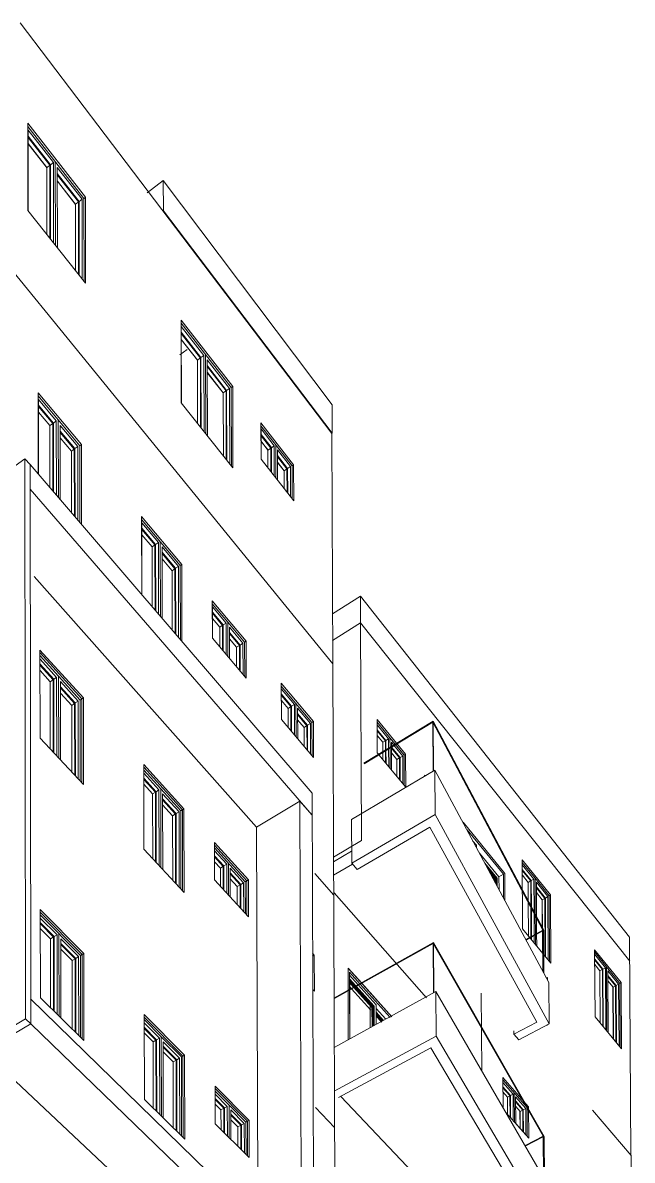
# Model space of a CAD drawing. Header units: metres. Extents: x -144 to 1000, y -717 to 29.
# Drawn here: x 14.23 to 16.448, y -554.755 to -550.615 of the extents above; entities that cross this region are included whole.
import ezdxf

# ---------------------------------------------------------------- set-up
doc = ezdxf.new("R2010")
doc.units = ezdxf.units.M
for name, color, linetype, lineweight in [('A-DOOR-FRAM', 1, 'Continuous', 9), ('A-DOOR-GLAZ', 1, 'Continuous', 9), ('A-FLOR', 2, 'Continuous', 9), ('A-FLOR-HRAL', 1, 'Continuous', 9), ('A-GLAZ', 1, 'Continuous', 9), ('A-WALL', 4, 'Continuous', 9)]:
    doc.layers.add(name, color=color, linetype=linetype, lineweight=lineweight)

msp = doc.modelspace()

# ---------------------------------------------------------------- linework, layer by layer
at = {"layer": 'A-DOOR-FRAM', "color": 253, "true_color": 0x9c9c9c}
for p, q in [((15.6928, -553.3533), (15.6929, -553.3573)), ((15.6951, -553.3561), (15.6928, -553.3533)), ((15.9845, -553.7111), (15.8329, -553.5251)), ((15.8473, -553.5521), (15.9798, -553.7145)), ((15.8812, -553.6087), (15.8687, -553.5934)), ((15.8813, -553.6169), (15.8812, -553.6087)), ((15.9632, -553.7239), (15.8922, -553.6371)), ((15.9119, -553.6739), (15.9568, -553.7287)), ((15.954, -553.7302), (15.9568, -553.7287)), ((15.9568, -553.7287), (15.9569, -553.7579)), ((15.9798, -553.7145), (15.9632, -553.7239)), ((15.9634, -553.77), (15.9632, -553.7239)), ((15.9798, -553.7145), (15.9803, -553.8013)), ((15.985, -553.8101), (15.9845, -553.7111)), ((15.4142, -554.1365), (15.4149, -554.3159)), ((15.4201, -554.3131), (15.4194, -554.1336)), ((15.4209, -554.3126), (15.4203, -554.1331)), ((15.4428, -554.1209), (15.5094, -554.1947)), ((15.5164, -554.1894), (15.4507, -554.1166)), ((15.4578, -554.114), (15.5678, -554.2361)), ((15.5737, -554.2332), (15.4639, -554.1111)), ((15.5167, -554.2601), (15.5164, -554.1894)), ((15.5094, -554.1947), (15.5066, -554.1963)), ((15.5094, -554.1947), (15.5097, -554.264)), ((15.5511, -554.2418), (15.5164, -554.2033)), ((15.5166, -554.2165), (15.5432, -554.246))]:
    msp.add_line(p, q, dxfattribs=at)
at = {"layer": 'A-DOOR-FRAM', "color": 9, "true_color": 0xbbbbbb}
for p, q in [((15.9485, -553.7334), (15.9349, -553.7168)), ((15.9485, -553.7334), (15.954, -553.7302)), ((15.9485, -553.7423), (15.9485, -553.7334)), ((15.4967, -554.2091), (15.4264, -554.1315)), ((15.5011, -554.1993), (15.4344, -554.1256)), ((15.4947, -554.2722), (15.4944, -554.1928)), ((15.5066, -554.1963), (15.5011, -554.1993)), ((15.5013, -554.2685), (15.5011, -554.1993)), ((15.5349, -554.2505), (15.5167, -554.2304)), ((15.5366, -554.2532), (15.5189, -554.2337))]:
    msp.add_line(p, q, dxfattribs=at)
at = {"layer": 'A-DOOR-FRAM'}
for p, q in [((15.4639, -554.1111), (15.414, -554.0557)), ((15.414, -554.0557), (15.4142, -554.1365)), ((15.4194, -554.1336), (15.4192, -554.0711)), ((15.4192, -554.0711), (15.4578, -554.114)), ((15.4507, -554.1166), (15.4192, -554.0816)), ((15.4203, -554.1331), (15.4201, -554.0958)), ((15.4201, -554.0958), (15.4428, -554.1209))]:
    msp.add_line(p, q, dxfattribs=at)
at = {"layer": 'A-DOOR-FRAM', "color": 251, "true_color": 0x525252}
for p, q in [((15.4344, -554.1256), (15.4203, -554.11)), ((15.4264, -554.1315), (15.4212, -554.1258))]:
    msp.add_line(p, q, dxfattribs=at)
at = {"layer": 'A-DOOR-GLAZ', "color": 253, "true_color": 0x9c9c9c}
for p, q in [((15.9197, -553.6883), (15.954, -553.7302)), ((15.9541, -553.7527), (15.954, -553.7302)), ((15.44, -554.1224), (15.5066, -554.1963)), ((15.5069, -554.2655), (15.5066, -554.1963)), ((15.5166, -554.2211), (15.5404, -554.2475))]:
    msp.add_line(p, q, dxfattribs=at)
at = {"layer": 'A-DOOR-GLAZ', "color": 9, "true_color": 0xbbbbbb}
for p, q in [((15.9513, -553.7318), (15.9273, -553.7026)), ((15.954, -553.7302), (15.9513, -553.7318)), ((15.9513, -553.7318), (15.9513, -553.7475)), ((15.5039, -554.1978), (15.4372, -554.124)), ((15.5066, -554.1963), (15.5039, -554.1978)), ((15.5041, -554.267), (15.5039, -554.1978)), ((15.5377, -554.249), (15.5166, -554.2258))]:
    msp.add_line(p, q, dxfattribs=at)
at = {"layer": 'A-DOOR-GLAZ'}
msp.add_line((15.4202, -554.1005), (15.44, -554.1224), dxfattribs=at)
at = {"layer": 'A-DOOR-GLAZ', "color": 251, "true_color": 0x525252}
msp.add_line((15.4372, -554.124), (15.4202, -554.1053), dxfattribs=at)
at = {"layer": 'A-FLOR', "lineweight": 9}
for p, q in [((15.3612, -553.6687), (15.4269, -553.6302)), ((15.4299, -553.6773), (15.3614, -553.7174))]:
    msp.add_line(p, q, dxfattribs=at)
at = {"layer": 'A-FLOR-HRAL'}
for p, q in [((15.4712, -553.3102), (15.7243, -553.1575)), ((15.7243, -553.1575), (16.1261, -553.9182)), ((15.7243, -553.1575), (15.7251, -553.3381)), ((16.1261, -553.9182), (16.1269, -554.0748)), ((15.3624, -554.1655), (15.7255, -553.9626)), ((15.7255, -553.9626), (16.1278, -554.6684)), ((15.7255, -553.9626), (15.7263, -554.1451)), ((16.1278, -554.6684), (16.1286, -554.8229))]:
    msp.add_line(p, q, dxfattribs=at)
at = {"layer": 'A-FLOR-HRAL', "color": 253, "true_color": 0x9c9c9c}
for p, q in [((15.4728, -553.3122), (15.7228, -553.1613)), ((15.7228, -553.1613), (15.7243, -553.1575)), ((15.7235, -553.339), (15.7228, -553.1613)), ((15.7228, -553.1613), (16.1225, -553.9177)), ((16.1225, -553.9177), (16.0607, -553.9517)), ((16.1233, -554.0681), (16.1225, -553.9177)), ((16.1225, -553.9177), (16.1261, -553.9182)), ((16.1261, -553.9182), (16.1225, -553.9202)), ((15.3625, -554.1681), (15.724, -553.9661)), ((15.724, -553.9661), (15.7255, -553.9626)), ((15.7247, -554.1459), (15.724, -553.9661)), ((15.724, -553.9661), (16.1242, -554.668)), ((16.1242, -554.668), (16.0581, -554.7016)), ((16.125, -554.8167), (16.1242, -554.668)), ((16.1242, -554.668), (16.1278, -554.6684)), ((16.1278, -554.6684), (16.1242, -554.6703))]:
    msp.add_line(p, q, dxfattribs=at)
at = {"layer": 'A-FLOR-HRAL', "color": 254, "true_color": 0xd8d8d8}
for p, q in [((16.1225, -553.9202), (16.0617, -553.9536)), ((16.1242, -554.6703), (16.0591, -554.7034))]:
    msp.add_line(p, q, dxfattribs=at)
at = {"layer": 'A-GLAZ', "lineweight": 9}
for p, q in [((14.2488, -550.9927), (14.453, -551.2549)), ((14.342, -551.1238), (14.2499, -551.0057)), ((14.2499, -551.0057), (14.2503, -551.3003)), ((14.25, -551.0279), (14.3313, -551.132)), ((14.3313, -551.132), (14.342, -551.1238)), ((14.3423, -551.4159), (14.342, -551.1238)), ((14.3494, -551.4246), (14.349, -551.1213)), ((14.3317, -551.4024), (14.3313, -551.132)), ((14.4461, -551.2574), (14.356, -551.1418)), ((14.356, -551.1418), (14.3564, -551.4334)), ((14.3561, -551.1638), (14.4355, -551.2655)), ((14.4355, -551.2655), (14.4461, -551.2574)), ((14.4359, -551.5332), (14.4355, -551.2655)), ((14.4465, -551.5466), (14.4461, -551.2574)), ((14.453, -551.2549), (14.4534, -551.5552)), ((14.8066, -551.7091), (14.9888, -551.9431)), ((14.8895, -551.8263), (14.8071, -551.7207)), ((14.8071, -551.7207), (14.8078, -551.9997)), ((14.8073, -551.7418), (14.879, -551.8337)), ((14.879, -551.8337), (14.8895, -551.8263)), ((14.8901, -552.103), (14.8895, -551.8263)), ((14.8957, -551.8235), (14.8964, -552.1109)), ((14.8797, -552.0899), (14.879, -551.8337)), ((14.9827, -551.946), (14.902, -551.8424)), ((14.902, -551.8424), (14.9027, -552.1188)), ((14.9021, -551.8633), (14.9723, -551.9532)), ((14.9723, -551.9532), (14.9827, -551.946)), ((14.973, -552.207), (14.9723, -551.9532)), ((14.9834, -552.2201), (14.9827, -551.946)), ((14.9888, -551.9431), (14.9896, -552.2278)), ((14.2862, -551.9735), (14.4378, -552.1544)), ((14.2873, -551.9864), (14.2876, -552.259)), ((14.3526, -552.0643), (14.2873, -551.9864)), ((14.2874, -552.007), (14.3419, -552.0719)), ((14.3526, -552.0643), (14.3419, -552.0719)), ((14.3422, -552.3227), (14.3419, -552.0719)), ((14.3529, -552.3351), (14.3526, -552.0643)), ((14.36, -552.3433), (14.3596, -552.0611)), ((14.3666, -552.081), (14.367, -552.3515)), ((14.4309, -552.1576), (14.3666, -552.081)), ((14.3667, -552.1014), (14.4203, -552.1651)), ((15.0972, -552.0824), (15.2102, -552.2275)), ((15.1453, -552.1547), (15.0975, -552.0933)), ((15.0975, -552.0933), (15.0978, -552.2044)), ((15.0976, -552.1137), (15.135, -552.1616)), ((14.4309, -552.1576), (14.4203, -552.1651)), ((14.4313, -552.4264), (14.4309, -552.1576)), ((14.4378, -552.1544), (14.4382, -552.4345)), ((15.135, -552.1617), (15.1453, -552.1547)), ((15.1353, -552.252), (15.135, -552.1616)), ((15.1456, -552.2652), (15.1453, -552.1547)), ((15.1516, -552.2727), (15.1512, -552.1517)), ((14.4206, -552.414), (14.4203, -552.1651)), ((15.2044, -552.2305), (15.1572, -552.1699)), ((15.1572, -552.1699), (15.1575, -552.2803)), ((15.1573, -552.1902), (15.1941, -552.2374)), ((15.1941, -552.2374), (15.2044, -552.2305)), ((15.1944, -552.3272), (15.1941, -552.2374)), ((15.2047, -552.3403), (15.2044, -552.2305)), ((15.2102, -552.2275), (15.2106, -552.3478)), ((14.663, -552.423), (14.8034, -552.5905)), ((14.6637, -552.435), (14.6642, -552.6978)), ((14.7243, -552.5072), (14.6637, -552.435)), ((14.6638, -552.4548), (14.7138, -552.5143)), ((14.7243, -552.5072), (14.7138, -552.5143)), ((14.7143, -552.7561), (14.7138, -552.5143)), ((14.7248, -552.7684), (14.7243, -552.5072)), ((14.7308, -552.5039), (14.7313, -552.776)), ((14.7373, -552.5227), (14.7378, -552.7835)), ((14.797, -552.5938), (14.7373, -552.5227)), ((14.7374, -552.5424), (14.7865, -552.6008)), ((14.797, -552.5938), (14.7865, -552.6008)), ((14.787, -552.8408), (14.7865, -552.6008)), ((14.7976, -552.8531), (14.797, -552.5938)), ((14.8034, -552.5905), (14.804, -552.8606)), ((14.92, -552.7296), (14.9764, -552.7968)), ((14.9702, -552.8002), (14.9205, -552.741)), ((14.9205, -552.741), (14.9207, -552.8551)), ((14.9205, -552.7603), (14.9598, -552.807)), ((14.9598, -552.807), (14.9702, -552.8002)), ((14.9601, -552.9015), (14.9598, -552.807)), ((14.9705, -552.9138), (14.9702, -552.8002)), ((14.9764, -552.7968), (14.9767, -552.9214)), ((14.9764, -552.7968), (15.0377, -552.87)), ((15.0317, -552.8735), (14.9826, -552.815)), ((14.9826, -552.815), (14.9829, -552.9284)), ((14.9826, -552.8342), (15.0213, -552.8801)), ((15.0213, -552.8801), (15.0317, -552.8735)), ((15.0216, -552.9741), (15.0213, -552.8801)), ((15.032, -552.9864), (15.0317, -552.8735)), ((15.0377, -552.87), (15.0381, -552.9938)), ((14.2933, -552.9195), (14.3608, -552.9939)), ((14.3538, -552.9977), (14.2933, -552.9311)), ((14.2933, -552.9501), (14.3431, -553.0048)), ((14.3538, -552.9977), (14.3431, -553.0048)), ((14.3435, -553.2719), (14.3431, -553.0048)), ((14.3542, -553.2834), (14.3538, -552.9977)), ((14.3608, -552.9939), (14.4392, -553.0801)), ((14.3612, -553.291), (14.3608, -552.9939)), ((14.3679, -553.0131), (14.3683, -553.2985)), ((14.4323, -553.084), (14.3679, -553.0131)), ((15.1713, -553.0294), (15.2827, -553.1622)), ((14.3679, -553.032), (14.4216, -553.0909)), ((15.2187, -553.0963), (15.1715, -553.0401)), ((15.1716, -553.059), (15.2084, -553.1028)), ((14.4323, -553.084), (14.4216, -553.0909)), ((14.422, -553.3561), (14.4216, -553.0909)), ((14.4327, -553.3675), (14.4323, -553.084)), ((14.4392, -553.0801), (14.4396, -553.3749)), ((15.2084, -553.1028), (15.2187, -553.0963)), ((15.2084, -553.1028), (15.2087, -553.1949)), ((15.219, -553.207), (15.2187, -553.0963)), ((15.2249, -553.2142), (15.2245, -553.0928)), ((15.2304, -553.1103), (15.2308, -553.2209)), ((15.277, -553.1658), (15.2304, -553.1103)), ((15.2305, -553.129), (15.2667, -553.1721)), ((15.2667, -553.1721), (15.277, -553.1658)), ((15.2667, -553.1721), (15.267, -553.2637)), ((15.2773, -553.2758), (15.277, -553.1658)), ((15.2827, -553.1622), (15.2831, -553.2829)), ((15.5201, -553.1608), (15.5667, -553.2178)), ((15.5615, -553.2212), (15.5201, -553.1705)), ((15.5202, -553.1882), (15.5519, -553.227)), ((15.5519, -553.227), (15.5615, -553.2212)), ((15.5521, -553.2614), (15.5519, -553.227)), ((15.5617, -553.2557), (15.5615, -553.2212)), ((15.5667, -553.2178), (15.5668, -553.2526)), ((15.5667, -553.2178), (15.5858, -553.2412)), ((15.5805, -553.2444), (15.5719, -553.2338)), ((15.5719, -553.2338), (15.5719, -553.2495)), ((14.6707, -553.335), (14.7327, -553.4032)), ((14.7262, -553.4071), (14.6707, -553.3461)), ((14.6708, -553.3644), (14.7157, -553.4137)), ((14.7327, -553.4032), (14.8054, -553.4832)), ((14.7333, -553.6896), (14.7327, -553.4032)), ((14.7262, -553.4071), (14.7157, -553.4137)), ((14.7162, -553.6712), (14.7157, -553.4137)), ((14.7268, -553.6826), (14.7262, -553.4071)), ((14.7392, -553.4215), (14.7398, -553.6965)), ((14.799, -553.4872), (14.7392, -553.4215)), ((14.7393, -553.4397), (14.7885, -553.4937)), ((14.8054, -553.4832), (14.8061, -553.7675)), ((14.799, -553.4872), (14.7885, -553.4937)), ((14.7891, -553.7493), (14.7885, -553.4937)), ((14.7996, -553.7606), (14.799, -553.4872)), ((14.9281, -553.6183), (15.0402, -553.7416)), ((14.9725, -553.678), (14.9281, -553.6292)), ((14.9282, -553.647), (14.9621, -553.6842)), ((14.9621, -553.6842), (14.9725, -553.678)), ((14.9623, -553.7719), (14.9621, -553.6842)), ((14.9728, -553.7833), (14.9725, -553.678)), ((14.9787, -553.6739), (14.979, -553.7901)), ((15.0341, -553.7457), (14.9849, -553.6916)), ((14.9849, -553.6916), (14.9852, -553.7968)), ((16.0481, -553.6711), (16.0946, -553.7288)), ((16.0901, -553.7323), (16.0481, -553.6802)), ((14.985, -553.7093), (15.0237, -553.7518)), ((16.0482, -553.6971), (16.0808, -553.7375)), ((16.0901, -553.7323), (16.0808, -553.7375)), ((16.0907, -553.8511), (16.0901, -553.7323)), ((16.0946, -553.7288), (16.1457, -553.7923)), ((16.0952, -553.8598), (16.0946, -553.7288)), ((15.0237, -553.7518), (15.0341, -553.7457)), ((15.0239, -553.839), (15.0237, -553.7518)), ((15.0344, -553.8504), (15.0341, -553.7457)), ((15.0402, -553.7416), (15.0405, -553.857)), ((16.0813, -553.8333), (16.0808, -553.7375)), ((16.0992, -553.7436), (16.0998, -553.8685)), ((16.1412, -553.7957), (16.0992, -553.7436)), ((16.0993, -553.7604), (16.132, -553.8008)), ((16.1412, -553.7957), (16.132, -553.8008)), ((16.1331, -554.0149), (16.132, -553.8008)), ((16.1424, -554.0262), (16.1412, -553.7957)), ((16.1457, -553.7923), (16.1469, -554.0317)), ((14.2944, -553.8621), (14.4406, -554.0095)), ((14.3551, -553.9349), (14.2944, -553.8737)), ((14.2945, -553.8912), (14.3444, -553.9413)), ((14.3551, -553.9349), (14.3443, -553.9414)), ((14.3447, -554.213), (14.3444, -553.9413)), ((14.3555, -554.2235), (14.3551, -553.9349)), ((14.3625, -554.2304), (14.3621, -553.9304)), ((14.3691, -553.949), (14.3695, -554.2373)), ((14.4337, -554.014), (14.3691, -553.949)), ((14.3692, -553.9663), (14.423, -554.0204)), ((14.4337, -554.014), (14.423, -554.0204)), ((14.4234, -554.29), (14.423, -554.0204)), ((14.4341, -554.3005), (14.4337, -554.014)), ((14.4406, -554.0095), (14.441, -554.3073)), ((15.2855, -554.0117), (15.2859, -554.1336)), ((16.3115, -553.998), (16.4029, -554.1114)), ((16.3507, -554.0553), (16.3115, -554.0068)), ((16.3116, -554.0232), (16.3416, -554.0602)), ((16.3416, -554.0602), (16.3507, -554.0553)), ((16.3416, -554.0602), (16.3427, -554.269)), ((16.3519, -554.2802), (16.3507, -554.0553)), ((16.3549, -554.0518), (16.3562, -554.2854)), ((16.3593, -554.066), (16.3605, -554.2906)), ((16.3987, -554.1149), (16.3593, -554.066)), ((16.3594, -554.0823), (16.3897, -554.1197)), ((16.3896, -554.1197), (16.3987, -554.1149)), ((16.3897, -554.1197), (16.3908, -554.3273)), ((16.4, -554.3385), (16.3987, -554.1149)), ((16.4029, -554.1114), (16.4042, -554.3436)), ((14.7281, -554.3105), (14.6725, -554.2546)), ((14.6726, -554.2434), (14.7346, -554.3059)), ((14.6726, -554.2714), (14.7176, -554.3166)), ((14.7281, -554.3105), (14.7175, -554.3166)), ((14.7287, -554.5888), (14.7281, -554.3105)), ((14.7346, -554.3059), (14.8075, -554.3794)), ((14.7346, -554.3059), (14.7352, -554.5952)), ((14.7181, -554.5784), (14.7176, -554.3166)), ((14.7412, -554.3237), (14.7417, -554.6016)), ((14.801, -554.384), (14.7412, -554.3237)), ((14.7412, -554.3404), (14.7905, -554.3899)), ((14.801, -554.384), (14.7905, -554.3899)), ((14.7911, -554.6499), (14.7905, -554.3899)), ((14.8017, -554.6602), (14.801, -554.384)), ((14.8075, -554.3794), (14.8081, -554.6665)), ((14.9304, -554.5033), (14.981, -554.5544)), ((14.9748, -554.559), (14.9304, -554.5142)), ((14.9304, -554.5306), (14.9644, -554.5647)), ((14.9644, -554.5647), (14.9748, -554.559)), ((14.9751, -554.6665), (14.9748, -554.559)), ((14.981, -554.5544), (14.9813, -554.6726)), ((14.981, -554.5544), (15.0426, -554.6164)), ((14.9646, -554.656), (14.9644, -554.5647)), ((15.0365, -554.6211), (14.9872, -554.5715)), ((14.9872, -554.5715), (14.9875, -554.6788)), ((14.9873, -554.5878), (15.0261, -554.6268)), ((15.0261, -554.6268), (15.0365, -554.6211)), ((15.0263, -554.7175), (15.0261, -554.6268)), ((15.0368, -554.7279), (15.0365, -554.6211)), ((15.0426, -554.6164), (15.0429, -554.734))]:
    msp.add_line(p, q, dxfattribs=at)
at = {"layer": 'A-GLAZ', "color": 28, "lineweight": 9, "true_color": 0x0d0d0d}
for p, q in [((14.3289, -551.1339), (14.2501, -551.0329)), ((14.2501, -551.055), (14.3183, -551.1421)), ((14.3183, -551.1421), (14.3313, -551.132)), ((14.3183, -551.1421), (14.3186, -551.3861)), ((14.3313, -551.132), (14.3289, -551.1339)), ((14.3293, -551.3995), (14.3289, -551.1339)), ((14.4331, -551.2673), (14.3561, -551.1686)), ((14.3562, -551.1905), (14.4225, -551.2754)), ((14.4225, -551.2754), (14.4355, -551.2655)), ((14.4225, -551.2754), (14.4229, -551.5169)), ((14.4355, -551.2655), (14.4331, -551.2673)), ((14.4335, -551.5302), (14.4331, -551.2673)), ((14.8767, -551.8354), (14.8073, -551.7464)), ((14.8074, -551.7674), (14.8663, -551.8427)), ((14.8663, -551.8427), (14.879, -551.8337)), ((14.8663, -551.8427), (14.8669, -552.0739)), ((14.879, -551.8337), (14.8767, -551.8354)), ((14.8773, -552.087), (14.8767, -551.8354)), ((14.97, -551.9548), (14.9021, -551.8679)), ((14.9022, -551.8886), (14.9597, -551.9621)), ((14.9597, -551.9621), (14.9723, -551.9532)), ((14.9723, -551.9532), (14.97, -551.9548)), ((14.9707, -552.2041), (14.97, -551.9548)), ((14.9597, -551.9621), (14.9603, -552.191)), ((14.3395, -552.0736), (14.2874, -552.0116)), ((14.2874, -552.032), (14.3289, -552.0813)), ((14.3419, -552.0719), (14.3289, -552.0813)), ((14.3419, -552.0719), (14.3395, -552.0736)), ((14.3395, -552.0736), (14.3399, -552.3199)), ((14.3289, -552.0813), (14.3292, -552.3074)), ((14.4179, -552.1668), (14.3667, -552.1059)), ((15.1327, -552.1632), (15.0976, -552.1182)), ((14.3668, -552.1262), (14.4073, -552.1743)), ((15.0977, -552.1385), (15.1225, -552.1702)), ((15.1225, -552.1702), (15.135, -552.1617)), ((15.135, -552.1616), (15.1327, -552.1632)), ((14.4203, -552.1651), (14.4073, -552.1743)), ((14.4073, -552.1743), (14.4076, -552.3988)), ((14.4203, -552.1651), (14.4179, -552.1668)), ((14.4179, -552.1668), (14.4183, -552.4112)), ((15.1225, -552.1702), (15.1227, -552.236)), ((15.133, -552.2491), (15.1327, -552.1632)), ((15.1919, -552.2389), (15.1573, -552.1947)), ((15.1574, -552.2148), (15.1816, -552.2458)), ((15.1816, -552.2458), (15.1941, -552.2374)), ((15.1941, -552.2374), (15.1919, -552.2389)), ((15.1921, -552.3243), (15.1919, -552.2389)), ((15.1816, -552.2458), (15.1818, -552.3112)), ((14.7114, -552.5159), (14.6638, -552.4592)), ((14.6639, -552.479), (14.701, -552.523)), ((14.7138, -552.5143), (14.701, -552.523)), ((14.701, -552.523), (14.7014, -552.7411)), ((14.7138, -552.5143), (14.7114, -552.5159)), ((14.7114, -552.5159), (14.7119, -552.7533)), ((14.7842, -552.6024), (14.7374, -552.5468)), ((14.7375, -552.5663), (14.7737, -552.6094)), ((14.7865, -552.6008), (14.7737, -552.6094)), ((14.7737, -552.6094), (14.7742, -552.8259)), ((14.7865, -552.6008), (14.7842, -552.6024)), ((14.7842, -552.6024), (14.7847, -552.8381)), ((14.9575, -552.8085), (14.9206, -552.7646)), ((14.9206, -552.7838), (14.9471, -552.8152)), ((14.9471, -552.8152), (14.9598, -552.807)), ((14.9471, -552.8152), (14.9473, -552.8865)), ((14.9598, -552.807), (14.9575, -552.8085)), ((14.9577, -552.8988), (14.9575, -552.8085)), ((15.019, -552.8816), (14.9827, -552.8384)), ((14.9827, -552.8575), (15.0087, -552.8883)), ((15.0087, -552.8883), (15.0213, -552.8801)), ((15.0087, -552.8883), (15.0088, -552.9591)), ((15.0213, -552.8801), (15.019, -552.8816)), ((15.0192, -552.9713), (15.019, -552.8816)), ((14.3408, -553.0064), (14.2933, -552.9543)), ((14.2934, -552.9732), (14.3301, -553.0134)), ((14.3431, -553.0048), (14.3301, -553.0134)), ((14.3301, -553.0134), (14.3304, -553.2579)), ((14.3431, -553.0048), (14.3408, -553.0064)), ((14.3408, -553.0064), (14.3411, -553.2694)), ((14.4193, -553.0925), (14.368, -553.0362)), ((14.368, -553.055), (14.4086, -553.0995)), ((15.2061, -553.1042), (15.1716, -553.0631)), ((14.4216, -553.0909), (14.4086, -553.0995)), ((14.4086, -553.0995), (14.409, -553.3421)), ((14.4216, -553.0909), (14.4193, -553.0925)), ((14.4193, -553.0925), (14.4196, -553.3535)), ((15.1717, -553.0819), (15.1959, -553.1106)), ((15.1959, -553.1106), (15.2084, -553.1028)), ((15.1959, -553.1106), (15.1961, -553.18)), ((15.2084, -553.1028), (15.2061, -553.1042)), ((15.2061, -553.1042), (15.2064, -553.1922)), ((15.2645, -553.1735), (15.2305, -553.1332)), ((15.2306, -553.1518), (15.2543, -553.1799)), ((15.2543, -553.1799), (15.2667, -553.1721)), ((15.2543, -553.1799), (15.2545, -553.2489)), ((15.2667, -553.1721), (15.2645, -553.1735)), ((15.2645, -553.1735), (15.2648, -553.261)), ((15.5498, -553.2283), (15.5202, -553.1921)), ((15.5203, -553.2097), (15.5402, -553.2341)), ((15.5402, -553.2341), (15.5519, -553.227)), ((15.5402, -553.2341), (15.5404, -553.2685)), ((15.5519, -553.227), (15.5498, -553.2283)), ((15.5499, -553.2627), (15.5498, -553.2283)), ((14.6709, -553.3867), (14.7028, -553.4217)), ((14.7133, -553.4152), (14.6715, -553.3693)), ((14.7157, -553.4137), (14.7028, -553.4217)), ((14.7028, -553.4217), (14.7033, -553.6574)), ((14.7157, -553.4137), (14.7133, -553.4152)), ((14.7133, -553.4152), (14.7139, -553.6687)), ((14.7862, -553.4951), (14.7393, -553.4437)), ((14.7394, -553.4618), (14.7757, -553.5016)), ((14.7885, -553.4937), (14.7757, -553.5016)), ((14.7757, -553.5016), (14.7762, -553.7355)), ((14.7885, -553.4937), (14.7862, -553.4951)), ((14.7862, -553.4951), (14.7867, -553.7468)), ((14.9598, -553.6856), (14.9282, -553.6509)), ((14.9282, -553.6687), (14.9494, -553.6918)), ((14.9494, -553.6918), (14.9621, -553.6842)), ((14.9494, -553.6918), (14.9496, -553.758)), ((14.9621, -553.6842), (14.9598, -553.6856)), ((14.96, -553.7694), (14.9598, -553.6856)), ((15.0214, -553.7532), (14.985, -553.7133)), ((14.9851, -553.7309), (15.011, -553.7594)), ((16.0787, -553.7386), (16.0482, -553.7009)), ((16.0483, -553.7177), (16.0695, -553.7438)), ((15.011, -553.7594), (15.0237, -553.7518)), ((15.011, -553.7594), (15.0112, -553.8251)), ((15.0237, -553.7518), (15.0214, -553.7532)), ((15.0216, -553.8365), (15.0214, -553.7532)), ((16.0808, -553.7375), (16.0695, -553.7438)), ((16.0695, -553.7438), (16.0698, -553.8116)), ((16.0808, -553.7375), (16.0787, -553.7386)), ((16.0787, -553.7386), (16.0792, -553.8294)), ((16.1299, -553.802), (16.0994, -553.7641)), ((16.0994, -553.7808), (16.1207, -553.8071)), ((16.132, -553.8008), (16.1207, -553.8071)), ((16.1207, -553.8071), (16.1212, -553.909)), ((16.132, -553.8008), (16.1299, -553.802)), ((16.1299, -553.802), (16.131, -554.0124)), ((14.342, -553.9428), (14.2945, -553.895)), ((14.2945, -553.9124), (14.3313, -553.9493)), ((14.3443, -553.9414), (14.3313, -553.9493)), ((14.3444, -553.9413), (14.342, -553.9428)), ((14.3313, -553.9493), (14.3316, -554.2002)), ((14.342, -553.9428), (14.3423, -554.2107)), ((14.4206, -554.0218), (14.3692, -553.9702)), ((14.3693, -553.9874), (14.41, -554.0282)), ((14.423, -554.0204), (14.41, -554.0282)), ((14.423, -554.0204), (14.4206, -554.0218)), ((14.4206, -554.0218), (14.421, -554.2877)), ((14.41, -554.0282), (14.4103, -554.2772)), ((16.3395, -554.0613), (16.3117, -554.0268)), ((16.3118, -554.0431), (16.3304, -554.0662)), ((16.3304, -554.0662), (16.3416, -554.0602)), ((16.3304, -554.0662), (16.3315, -554.2554)), ((16.3416, -554.0602), (16.3395, -554.0613)), ((16.3395, -554.0613), (16.3407, -554.2665)), ((16.3876, -554.1208), (16.3594, -554.0859)), ((16.3595, -554.1021), (16.3786, -554.1256)), ((16.3786, -554.1256), (16.3896, -554.1197)), ((16.3786, -554.1256), (16.3796, -554.3137)), ((16.3897, -554.1197), (16.3876, -554.1208)), ((16.3876, -554.1208), (16.3888, -554.324)), ((14.7152, -554.3179), (14.6726, -554.2751)), ((14.6727, -554.2918), (14.7047, -554.3239)), ((14.7175, -554.3166), (14.7047, -554.3239)), ((14.7047, -554.3239), (14.7052, -554.5658)), ((14.7176, -554.3166), (14.7152, -554.3179)), ((14.7152, -554.3179), (14.7158, -554.5761)), ((14.7882, -554.3912), (14.7413, -554.3441)), ((14.7413, -554.3607), (14.7777, -554.3972)), ((14.7905, -554.3899), (14.7777, -554.3972)), ((14.7777, -554.3972), (14.7782, -554.6372)), ((14.7905, -554.3899), (14.7882, -554.3912)), ((14.7882, -554.3912), (14.7888, -554.6476)), ((14.9621, -554.566), (14.9304, -554.5342)), ((14.9305, -554.5505), (14.9517, -554.5717)), ((14.9517, -554.5717), (14.9644, -554.5647)), ((14.9517, -554.5717), (14.9519, -554.6433)), ((14.9644, -554.5647), (14.9621, -554.566)), ((14.9623, -554.6537), (14.9621, -554.566)), ((15.0238, -554.628), (14.9873, -554.5914)), ((14.9874, -554.6076), (15.0134, -554.6336)), ((15.0134, -554.6336), (15.0261, -554.6268)), ((15.0134, -554.6336), (15.0136, -554.7048)), ((15.0261, -554.6268), (15.0238, -554.628)), ((15.024, -554.7151), (15.0238, -554.628))]:
    msp.add_line(p, q, dxfattribs=at)
at = {"layer": 'A-GLAZ', "color": 253, "lineweight": 9, "true_color": 0xa1a1a1}
for p, q in [((15.5404, -553.2685), (15.5405, -553.2966)), ((15.5501, -553.3083), (15.5499, -553.2627)), ((15.6013, -553.2911), (15.572, -553.2553)), ((15.5721, -553.2729), (15.5917, -553.2969)), ((15.5917, -553.2969), (15.6034, -553.2899)), ((15.5917, -553.2969), (15.592, -553.359)), ((15.6034, -553.2899), (15.6013, -553.2911)), ((15.6016, -553.3707), (15.6013, -553.2911)), ((16.0698, -553.8116), (16.0704, -553.9389)), ((16.0792, -553.8294), (16.0797, -553.9412)), ((16.1212, -553.909), (16.1213, -553.9184)), ((16.0031, -554.5201), (15.9776, -554.4913)), ((15.9777, -554.5068), (15.9938, -554.525)), ((16.0052, -554.519), (15.9938, -554.525)), ((16.0052, -554.519), (16.0031, -554.5201)), ((16.0031, -554.5201), (16.0035, -554.598)), ((15.9938, -554.525), (15.994, -554.5874)), ((16.0496, -554.5729), (16.024, -554.5438)), ((16.0241, -554.5593), (16.0403, -554.5777)), ((16.0517, -554.5718), (16.0403, -554.5777)), ((16.0403, -554.5777), (16.0406, -554.6397)), ((16.0517, -554.5718), (16.0496, -554.5729)), ((16.0496, -554.5729), (16.05, -554.6503))]:
    msp.add_line(p, q, dxfattribs=at)
at = {"layer": 'A-GLAZ', "color": 253, "lineweight": 9, "true_color": 0x9c9c9c}
for p, q in [((15.5523, -553.3109), (15.5521, -553.2614)), ((15.5619, -553.3226), (15.5617, -553.2557)), ((15.5671, -553.3288), (15.5668, -553.2526)), ((15.5719, -553.2495), (15.5723, -553.3351)), ((15.572, -553.2514), (15.6034, -553.2899)), ((15.613, -553.2841), (15.5805, -553.2444)), ((15.5858, -553.2412), (15.618, -553.2808)), ((15.6034, -553.2899), (15.613, -553.2841)), ((15.6037, -553.3733), (15.6034, -553.2899)), ((15.6134, -553.3849), (15.613, -553.2841)), ((15.618, -553.2808), (15.6185, -553.3911)), ((16.0818, -553.9401), (16.0813, -553.8333)), ((16.0911, -553.935), (16.0907, -553.8511)), ((16.0952, -553.8598), (16.0956, -553.9325)), ((16.0998, -553.8685), (16.1001, -553.93)), ((15.9775, -554.4629), (16.0656, -554.5631)), ((16.0145, -554.5142), (15.9775, -554.4721)), ((15.9776, -554.4878), (16.0052, -554.519)), ((16.0145, -554.5142), (16.0052, -554.519)), ((16.0056, -554.6003), (16.0052, -554.519)), ((16.015, -554.6109), (16.0145, -554.5142)), ((16.0197, -554.6168), (16.0191, -554.5103)), ((16.061, -554.567), (16.0238, -554.5248)), ((16.0238, -554.5248), (16.0243, -554.6214)), ((16.024, -554.5404), (16.0517, -554.5718)), ((16.0656, -554.5631), (16.0661, -554.669)), ((16.015, -554.6109), (15.9886, -554.5812)), ((16.061, -554.567), (16.0517, -554.5718)), ((16.0521, -554.6526), (16.0517, -554.5718)), ((16.0615, -554.6632), (16.061, -554.567)), ((16.0615, -554.6632), (16.0243, -554.6214))]:
    msp.add_line(p, q, dxfattribs=at)
at = {"layer": 'A-GLAZ', "color": 254, "lineweight": 9, "true_color": 0xd9d9d9}
for p, q in [((16.0797, -553.9412), (16.0798, -553.9503)), ((16.1213, -553.9184), (16.1217, -554.0011))]:
    msp.add_line(p, q, dxfattribs=at)
at = {"layer": 'A-GLAZ', "color": 254, "lineweight": 9, "true_color": 0xd8d8d8}
for p, q in [((16.0819, -553.9528), (16.0818, -553.9401)), ((16.0912, -553.9642), (16.0911, -553.935)), ((16.0958, -553.9697), (16.0956, -553.9325)), ((16.1001, -553.93), (16.1004, -553.9753))]:
    msp.add_line(p, q, dxfattribs=at)
at = {"layer": 'A-WALL', "lineweight": 9}
for p, q in [((15.3556, -552.1096), (14.2215, -550.6151)), ((14.2491, -551.2989), (14.2487, -550.9803)), ((14.2487, -550.9803), (14.4589, -551.2504)), ((14.6832, -551.2339), (14.7419, -551.1897)), ((15.356, -552.006), (14.7419, -551.1897)), ((14.7419, -551.1897), (14.7421, -551.2999)), ((14.4589, -551.2504), (14.4536, -551.2544)), ((14.4589, -551.2504), (14.4593, -551.5626)), ((14.4593, -551.5626), (14.2491, -551.2989)), ((14.7421, -551.2999), (15.3564, -552.1094)), ((15.3591, -552.9484), (14.0864, -551.3877)), ((14.8072, -551.999), (14.8065, -551.6974)), ((14.8065, -551.6974), (14.9946, -551.9391)), ((14.9946, -551.9391), (14.9888, -551.9431)), ((14.9946, -551.9391), (14.9954, -552.2351)), ((14.2865, -552.2577), (14.2861, -551.962)), ((14.2861, -551.962), (14.4437, -552.1502)), ((14.9954, -552.2351), (14.8072, -551.999)), ((15.356, -552.006), (15.3564, -552.1094)), ((15.0976, -552.2041), (15.0972, -552.071)), ((15.0972, -552.071), (15.2159, -552.2237)), ((15.3585, -552.9476), (15.3556, -552.1096)), ((14.4378, -552.1544), (14.4437, -552.1502)), ((14.4437, -552.1502), (14.4441, -552.4414)), ((13.6004, -552.6578), (14.2386, -552.202)), ((14.2386, -552.202), (14.257, -552.2234)), ((14.2386, -552.202), (14.2408, -554.2408)), ((14.257, -552.2234), (15.2832, -553.4188)), ((14.257, -552.2234), (14.2593, -554.2586)), ((15.2163, -552.3551), (15.0976, -552.2041)), ((15.2159, -552.2237), (15.2102, -552.2275)), ((15.2159, -552.2237), (15.2163, -552.3551)), ((14.2571, -552.3131), (15.2834, -553.4997)), ((14.6635, -552.6969), (14.6629, -552.412)), ((14.6629, -552.412), (14.8092, -552.5866)), ((14.8034, -552.5905), (14.8092, -552.5866)), ((14.8092, -552.5866), (14.8098, -552.8674)), ((15.0815, -553.5426), (14.272, -552.6306)), ((14.9203, -552.8549), (14.92, -552.7188)), ((14.92, -552.7188), (15.0435, -552.8663)), ((15.4593, -552.7022), (15.3576, -552.767)), ((16.4385, -553.9431), (15.4593, -552.7022)), ((15.4593, -552.7022), (15.4596, -552.7998)), ((15.358, -552.8641), (15.4596, -552.7998)), ((15.4596, -552.7998), (16.439, -554.0303)), ((15.4598, -552.8), (15.4627, -553.592)), ((15.0439, -553.0006), (14.9203, -552.8549)), ((14.2932, -552.8983), (14.451, -553.0724)), ((14.2936, -553.2185), (14.2932, -552.8983)), ((15.0435, -552.8663), (15.0377, -552.87)), ((15.0435, -552.8663), (15.0439, -553.0006)), ((14.2933, -552.909), (14.4451, -553.0762)), ((15.3884, -561.4112), (15.3591, -552.9484)), ((15.1717, -553.1514), (15.1713, -553.0189)), ((15.1713, -553.0189), (15.2884, -553.1587)), ((14.451, -553.0724), (14.4451, -553.0762)), ((14.451, -553.0724), (14.4515, -553.3877)), ((14.4392, -553.0801), (14.4451, -553.0762)), ((14.4456, -553.3813), (14.4451, -553.0762)), ((15.2889, -553.2897), (15.1717, -553.1514)), ((15.5205, -553.2723), (15.52, -553.1509)), ((15.52, -553.1509), (15.6234, -553.2776)), ((15.2884, -553.1587), (15.2827, -553.1623)), ((15.2884, -553.1587), (15.2889, -553.2897)), ((14.4515, -553.3877), (14.2936, -553.2185)), ((14.6712, -553.6231), (14.6706, -553.3145)), ((14.6706, -553.3145), (14.8171, -553.476)), ((14.8112, -553.4796), (14.6707, -553.3248)), ((15.7302, -553.3351), (15.4269, -553.5151)), ((15.7309, -553.4966), (15.7302, -553.3351)), ((16.1449, -554.1083), (15.7302, -553.3351)), ((15.2832, -553.4188), (15.2892, -555.2535)), ((14.8054, -553.4832), (14.8112, -553.4796)), ((14.8112, -553.4796), (14.8171, -553.476)), ((14.8119, -553.7738), (14.8112, -553.4796)), ((14.8171, -553.476), (14.8178, -553.7801)), ((15.0814, -553.5426), (15.2386, -553.4478)), ((15.2386, -553.4478), (15.2834, -553.4997)), ((15.2386, -553.4478), (15.2439, -555.1281)), ((15.4269, -553.5151), (15.4274, -553.6739)), ((15.4274, -553.6739), (15.7309, -553.4966)), ((15.7309, -553.4966), (16.1456, -554.2585)), ((15.0856, -554.973), (15.0815, -553.5426)), ((15.7119, -553.5428), (15.4473, -553.6969)), ((16.1011, -554.2522), (15.7119, -553.5428)), ((14.9284, -553.735), (14.928, -553.5983)), ((14.928, -553.5983), (15.0517, -553.7347)), ((15.0459, -553.7382), (14.9281, -553.6084)), ((14.9281, -553.6084), (15.0459, -553.7382)), ((15.3614, -553.6515), (15.4627, -553.592)), ((14.8178, -553.7801), (14.6712, -553.6231)), ((15.4274, -553.6739), (15.4473, -553.6969)), ((16.048, -553.6617), (16.1509, -553.7894)), ((15.0521, -553.8696), (14.9284, -553.735)), ((15.0517, -553.7347), (15.0459, -553.7382)), ((15.0517, -553.7347), (15.0521, -553.8696)), ((15.362, -553.7906), (15.2929, -553.7121)), ((15.0459, -553.7382), (15.0401, -553.7416)), ((15.0463, -553.8633), (15.0459, -553.7382)), ((15.0459, -553.7382), (15.0463, -553.8633)), ((15.6991, -554.1638), (15.3632, -553.7825)), ((16.1457, -553.7923), (16.1509, -553.7894)), ((16.1509, -553.7894), (16.1521, -554.038)), ((14.2943, -553.8426), (14.4525, -554.0024)), ((14.2947, -554.1641), (14.2943, -553.8426)), ((14.2944, -553.8524), (14.4465, -554.0059)), ((16.4385, -553.9431), (16.443, -554.7363)), ((14.4406, -554.0095), (14.4465, -554.0059)), ((14.4525, -554.0024), (14.4465, -554.0059)), ((14.447, -554.3131), (14.4465, -554.0059)), ((14.4525, -554.0024), (14.453, -554.319)), ((15.2912, -554.0085), (15.2851, -554.0119)), ((15.2852, -554.0018), (15.2912, -554.0085)), ((15.2912, -554.0085), (15.2917, -554.1399)), ((16.3128, -554.2327), (16.3114, -553.9888)), ((16.3114, -553.9888), (16.408, -554.1087)), ((16.14, -554.0898), (16.1358, -554.0915)), ((16.1401, -554.0994), (16.14, -554.0898)), ((15.2917, -554.1399), (15.2856, -554.1333)), ((15.7336, -554.1411), (15.363, -554.3445)), ((15.7343, -554.3031), (15.7336, -554.1411)), ((16.1487, -554.8577), (15.7336, -554.1411)), ((16.1449, -554.1083), (16.1456, -554.2585)), ((16.408, -554.1087), (16.4029, -554.1114)), ((16.408, -554.1087), (16.4093, -554.3498)), ((14.2592, -554.1682), (15.289, -555.172)), ((14.453, -554.319), (14.2947, -554.1641)), ((14.6731, -554.5343), (14.6724, -554.2246)), ((14.6724, -554.2246), (14.8191, -554.3728)), ((14.2408, -554.2408), (12.9974, -554.9769)), ((14.2593, -554.2586), (13.0166, -554.9922)), ((14.2408, -554.2408), (14.2593, -554.2586)), ((14.2593, -554.2586), (15.2892, -555.2535)), ((14.8133, -554.3761), (14.6725, -554.234)), ((16.0176, -554.2961), (16.1011, -554.2522)), ((16.1456, -554.2585), (16.0351, -554.3164)), ((16.1297, -554.2674), (16.1409, -554.2629)), ((16.1409, -554.2629), (16.1409, -554.261)), ((16.4093, -554.3498), (16.3128, -554.2327)), ((15.3636, -554.5033), (15.7343, -554.3031)), ((15.7343, -554.3031), (16.1495, -555.0083)), ((16.0175, -554.2846), (16.0176, -554.2961)), ((16.0176, -554.2961), (16.0351, -554.3164)), ((15.7153, -554.3459), (15.3792, -554.5268)), ((16.1049, -555.0025), (15.7153, -554.3459)), ((15.1261, -555.335), (14.0886, -554.3594)), ((14.8074, -554.3794), (14.8133, -554.3761)), ((14.8133, -554.3761), (14.8191, -554.3728)), ((14.8133, -554.3761), (14.814, -554.6722)), ((14.8191, -554.3728), (14.8199, -554.678)), ((14.9306, -554.6221), (14.9303, -554.485)), ((14.9303, -554.485), (15.0541, -554.6101)), ((15.0484, -554.6133), (14.9304, -554.4942)), ((14.9304, -554.4942), (15.0484, -554.6133)), ((14.8199, -554.678), (14.6731, -554.5343)), ((15.7618, -554.9178), (15.3879, -554.5226)), ((16.0672, -554.5622), (16.0707, -554.5604)), ((15.365, -554.6357), (15.2957, -554.5636)), ((16.4441, -554.7375), (16.3032, -554.5728)), ((15.0545, -554.7455), (14.9306, -554.6221)), ((15.0484, -554.6133), (15.0426, -554.6164)), ((15.0541, -554.6101), (15.0484, -554.6133)), ((15.0487, -554.7397), (15.0484, -554.6133)), ((15.0484, -554.6133), (15.0487, -554.7397)), ((15.0541, -554.6101), (15.0545, -554.7455)), ((16.4441, -554.7375), (16.4481, -555.4473))]:
    msp.add_line(p, q, dxfattribs=at)
at = {"layer": 'A-WALL', "color": 28, "lineweight": 9, "true_color": 0x0d0d0d}
for p, q in [((14.3194, -551.1442), (14.2506, -551.0563)), ((14.4226, -551.2761), (14.357, -551.1922)), ((14.8673, -551.8446), (14.8078, -551.7686)), ((14.8286, -551.8044), (14.802, -551.8233)), ((14.9597, -551.9627), (14.9029, -551.8901)), ((15.1229, -552.1713), (15.0979, -552.1394)), ((15.1816, -552.2465), (15.1576, -552.2157)), ((16.121, -554.0003), (16.1201, -553.8065)), ((16.3788, -554.3127), (16.3777, -554.1248))]:
    msp.add_line(p, q, dxfattribs=at)
at = {"layer": 'A-WALL', "color": 253, "lineweight": 9, "true_color": 0x9c9c9c}
for p, q in [((15.6238, -553.3976), (15.5205, -553.2723)), ((15.6234, -553.2776), (15.618, -553.2808)), ((15.6234, -553.2776), (15.6238, -553.3976)), ((15.6929, -553.3573), (15.6928, -553.3533)), ((15.6928, -553.3533), (15.6951, -553.3561)), ((15.8329, -553.5251), (15.9845, -553.7111)), ((16.0492, -553.9133), (16.048, -553.6617)), ((15.9845, -553.7111), (15.985, -553.8101)), ((15.4149, -554.3159), (15.414, -554.0557)), ((15.414, -554.0557), (15.5737, -554.2332)), ((15.899, -554.1466), (15.9003, -554.4286)), ((15.9779, -554.5627), (15.9774, -554.4542)), ((15.9774, -554.4542), (16.0707, -554.5604)), ((16.0707, -554.5604), (16.0713, -554.6749)), ((16.0713, -554.6749), (15.9897, -554.5832))]:
    msp.add_line(p, q, dxfattribs=at)
at = {"layer": 'A-WALL', "color": 254, "lineweight": 9, "true_color": 0xd8d8d8}
msp.add_line((16.1521, -554.038), (16.0492, -553.9133), dxfattribs=at)
at = {"layer": 'A-WALL', "color": 253, "lineweight": 9, "true_color": 0xa1a1a1}
msp.add_line((16.04, -554.6391), (16.0397, -554.577), dxfattribs=at)

doc.saveas('drawing.dxf')
